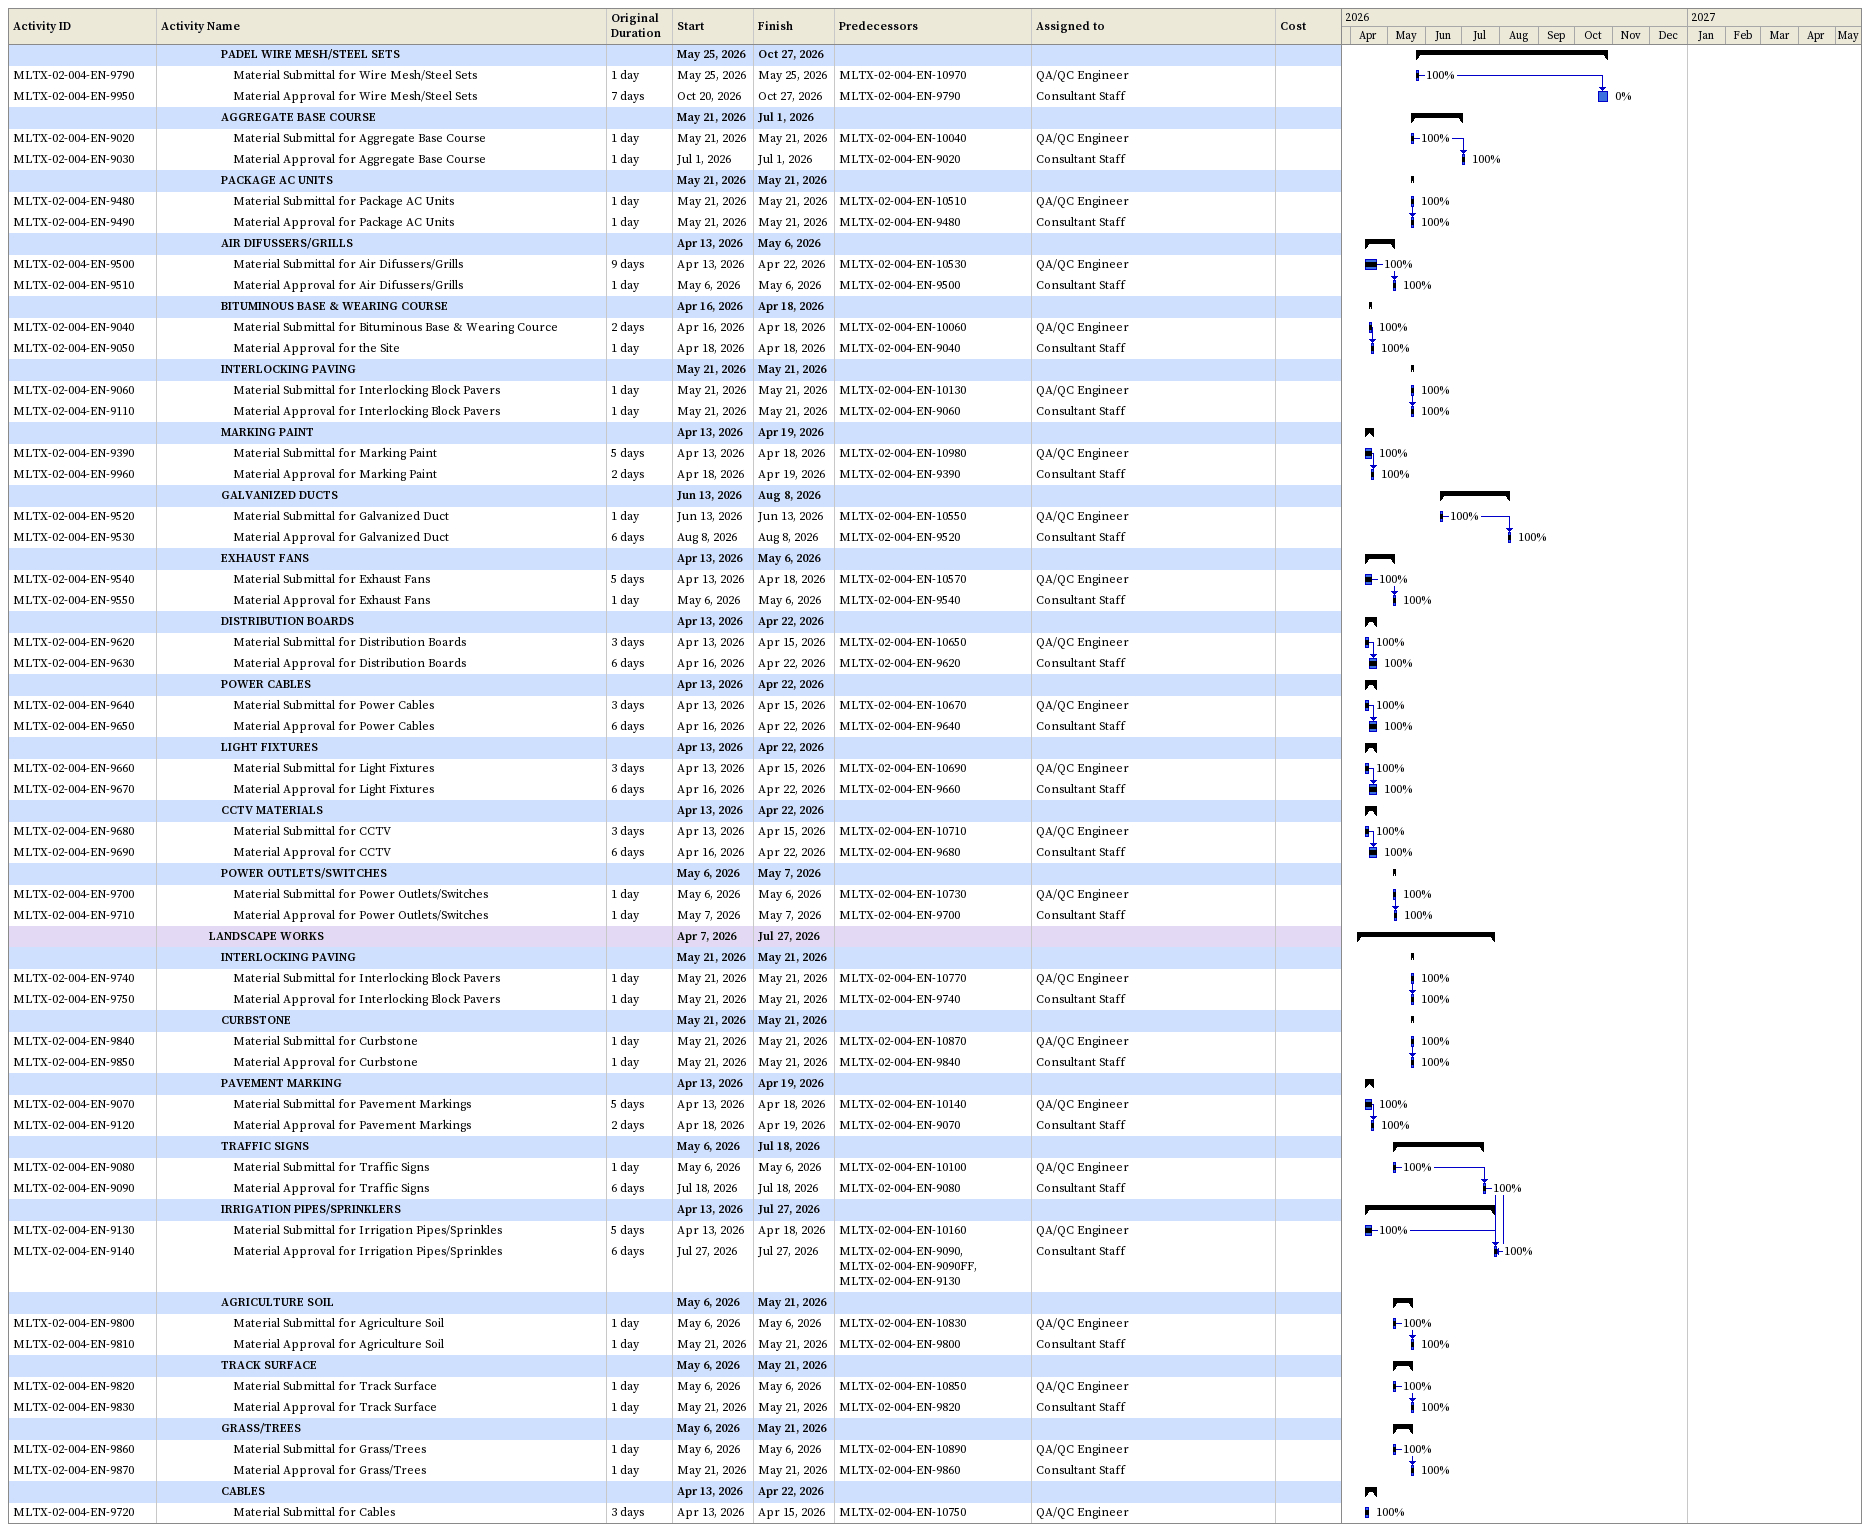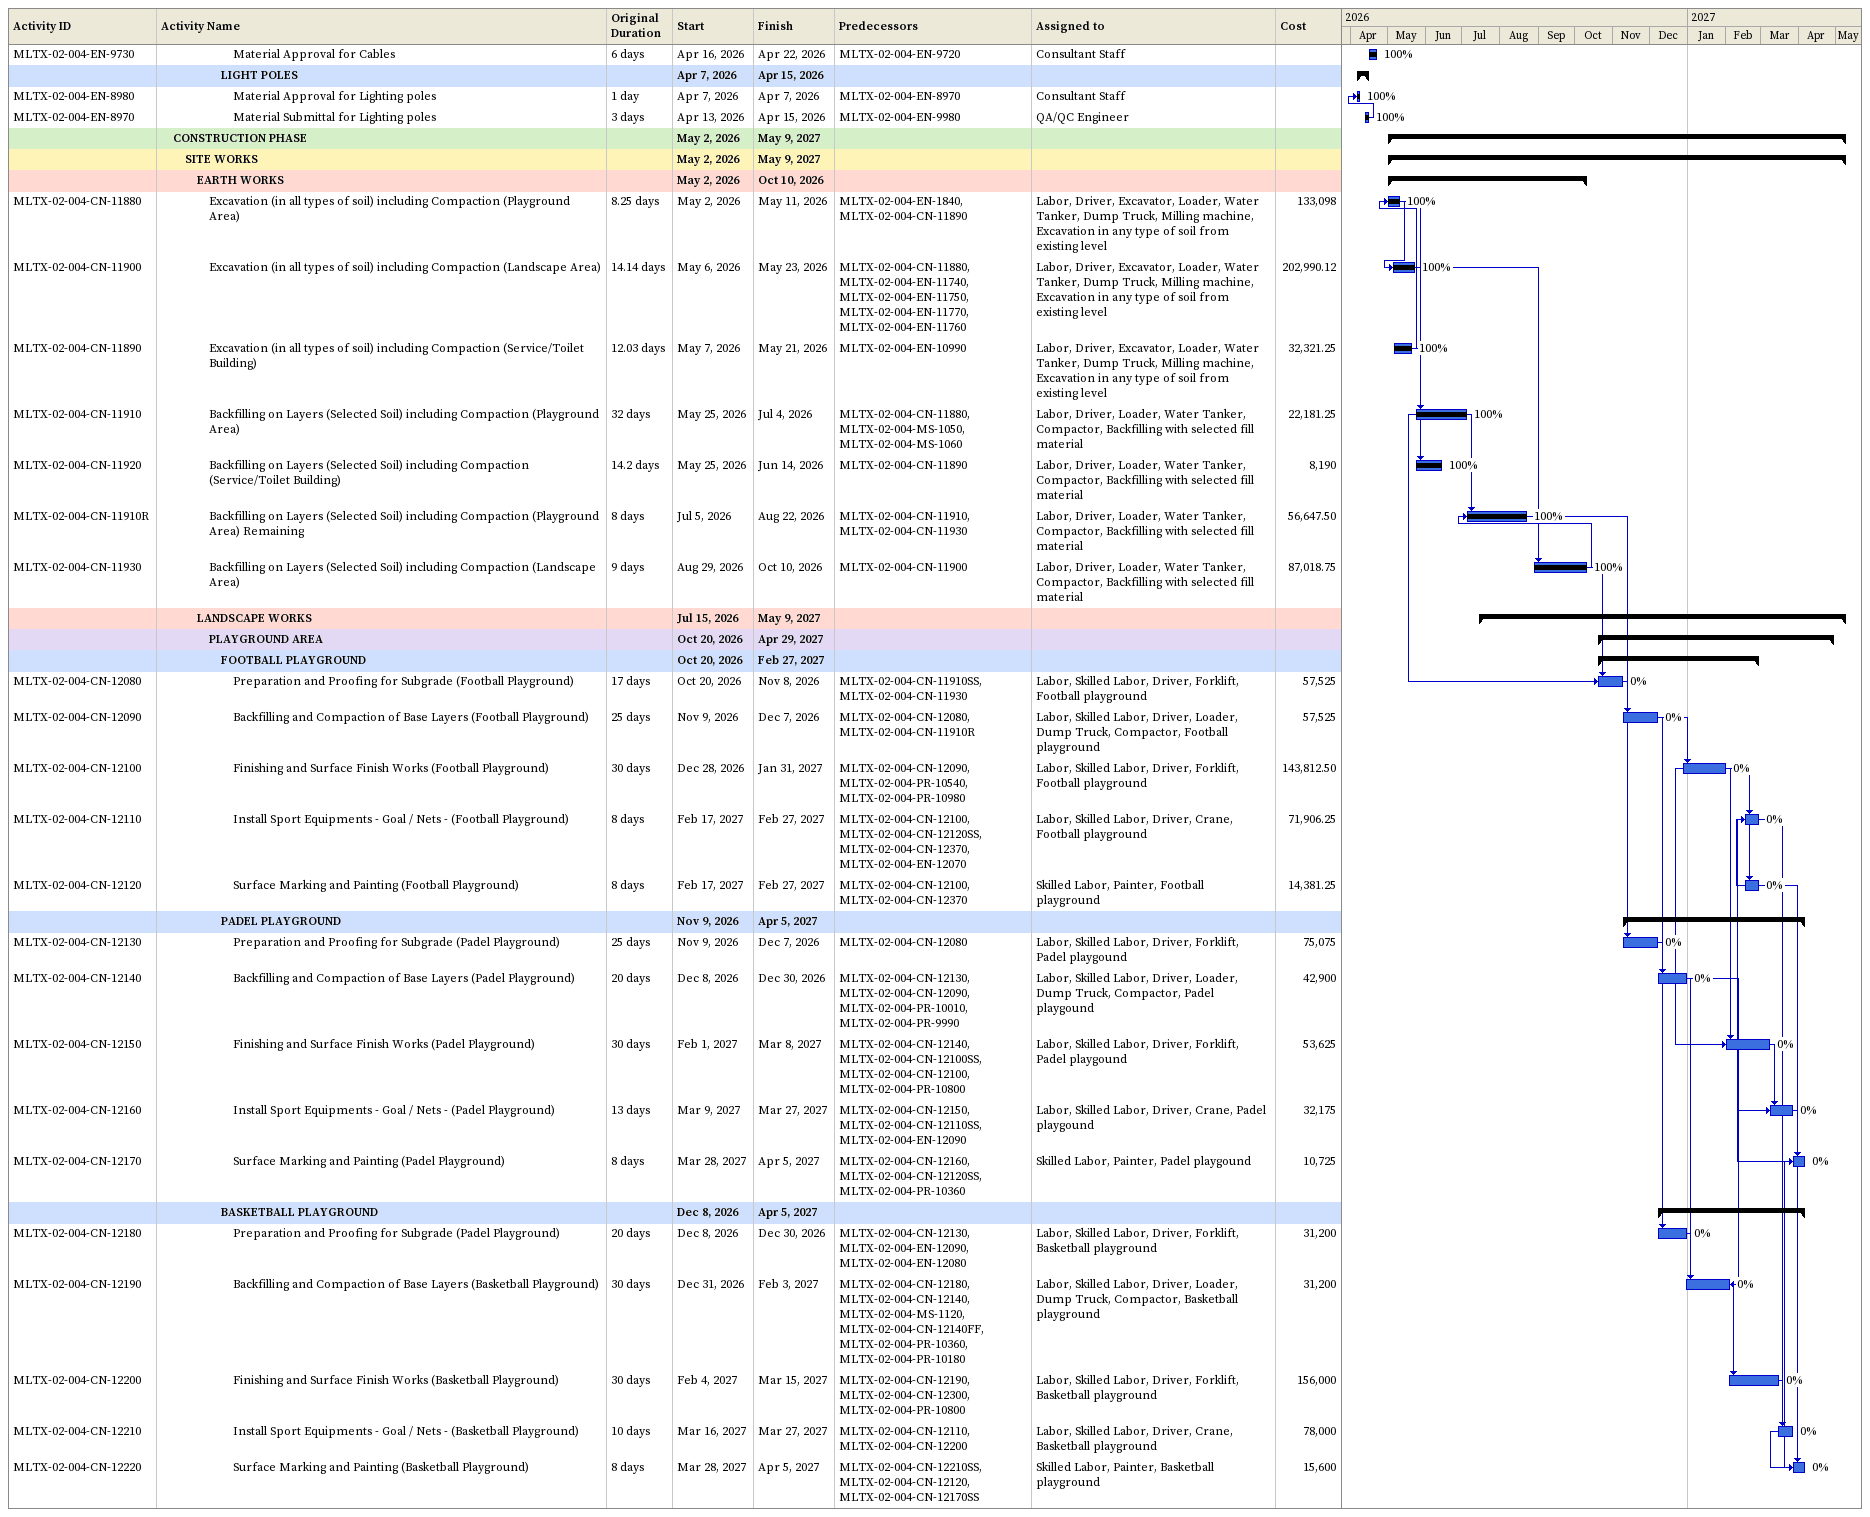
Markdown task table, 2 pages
| ID | Level | Task | Original duration | Start | Finish | Predecessors | Resources | % complete | Cost |
|---|---|---|---|---|---|---|---|---|---|
|  | 6 | **PADEL WIRE MESH/STEEL SETS** |  | 2026-05-25 | 2026-10-27 |  |  |  |  |
| MLTX-02-004-EN-9790 | 7 | Material Submittal for Wire Mesh/Steel Sets | 1d | 2026-05-25 | 2026-05-25 | MLTX-02-004-EN-10970 | QA/QC Engineer | 100 |  |
| MLTX-02-004-EN-9950 | 7 | Material Approval for Wire Mesh/Steel Sets | 7d | 2026-10-20 | 2026-10-27 | MLTX-02-004-EN-9790 | Consultant Staff | 0 |  |
|  | 6 | **AGGREGATE BASE COURSE** |  | 2026-05-21 | 2026-07-01 |  |  |  |  |
| MLTX-02-004-EN-9020 | 7 | Material Submittal for Aggregate Base Course | 1d | 2026-05-21 | 2026-05-21 | MLTX-02-004-EN-10040 | QA/QC Engineer | 100 |  |
| MLTX-02-004-EN-9030 | 7 | Material Approval for Aggregate Base Course | 1d | 2026-07-01 | 2026-07-01 | MLTX-02-004-EN-9020 | Consultant Staff | 100 |  |
|  | 6 | **PACKAGE AC UNITS** |  | 2026-05-21 | 2026-05-21 |  |  |  |  |
| MLTX-02-004-EN-9480 | 7 | Material Submittal for Package AC Units | 1d | 2026-05-21 | 2026-05-21 | MLTX-02-004-EN-10510 | QA/QC Engineer | 100 |  |
| MLTX-02-004-EN-9490 | 7 | Material Approval for Package AC Units | 1d | 2026-05-21 | 2026-05-21 | MLTX-02-004-EN-9480 | Consultant Staff | 100 |  |
|  | 6 | **AIR DIFUSSERS/GRILLS** |  | 2026-04-13 | 2026-05-06 |  |  |  |  |
| MLTX-02-004-EN-9500 | 7 | Material Submittal for Air Difussers/Grills | 9d | 2026-04-13 | 2026-04-22 | MLTX-02-004-EN-10530 | QA/QC Engineer | 100 |  |
| MLTX-02-004-EN-9510 | 7 | Material Approval for Air Difussers/Grills | 1d | 2026-05-06 | 2026-05-06 | MLTX-02-004-EN-9500 | Consultant Staff | 100 |  |
|  | 6 | **BITUMINOUS BASE & WEARING COURSE** |  | 2026-04-16 | 2026-04-18 |  |  |  |  |
| MLTX-02-004-EN-9040 | 7 | Material Submittal for Bituminous Base & Wearing Cource | 2d | 2026-04-16 | 2026-04-18 | MLTX-02-004-EN-10060 | QA/QC Engineer | 100 |  |
| MLTX-02-004-EN-9050 | 7 | Material Approval for the Site | 1d | 2026-04-18 | 2026-04-18 | MLTX-02-004-EN-9040 | Consultant Staff | 100 |  |
|  | 6 | **INTERLOCKING PAVING** |  | 2026-05-21 | 2026-05-21 |  |  |  |  |
| MLTX-02-004-EN-9060 | 7 | Material Submittal for Interlocking Block Pavers | 1d | 2026-05-21 | 2026-05-21 | MLTX-02-004-EN-10130 | QA/QC Engineer | 100 |  |
| MLTX-02-004-EN-9110 | 7 | Material Approval for Interlocking Block Pavers | 1d | 2026-05-21 | 2026-05-21 | MLTX-02-004-EN-9060 | Consultant Staff | 100 |  |
|  | 6 | **MARKING PAINT** |  | 2026-04-13 | 2026-04-19 |  |  |  |  |
| MLTX-02-004-EN-9390 | 7 | Material Submittal for Marking Paint | 5d | 2026-04-13 | 2026-04-18 | MLTX-02-004-EN-10980 | QA/QC Engineer | 100 |  |
| MLTX-02-004-EN-9960 | 7 | Material Approval for Marking Paint | 2d | 2026-04-18 | 2026-04-19 | MLTX-02-004-EN-9390 | Consultant Staff | 100 |  |
|  | 6 | **GALVANIZED DUCTS** |  | 2026-06-13 | 2026-08-08 |  |  |  |  |
| MLTX-02-004-EN-9520 | 7 | Material Submittal for Galvanized Duct | 1d | 2026-06-13 | 2026-06-13 | MLTX-02-004-EN-10550 | QA/QC Engineer | 100 |  |
| MLTX-02-004-EN-9530 | 7 | Material Approval for Galvanized Duct | 6d | 2026-08-08 | 2026-08-08 | MLTX-02-004-EN-9520 | Consultant Staff | 100 |  |
|  | 6 | **EXHAUST FANS** |  | 2026-04-13 | 2026-05-06 |  |  |  |  |
| MLTX-02-004-EN-9540 | 7 | Material Submittal for Exhaust Fans | 5d | 2026-04-13 | 2026-04-18 | MLTX-02-004-EN-10570 | QA/QC Engineer | 100 |  |
| MLTX-02-004-EN-9550 | 7 | Material Approval for Exhaust Fans | 1d | 2026-05-06 | 2026-05-06 | MLTX-02-004-EN-9540 | Consultant Staff | 100 |  |
|  | 6 | **DISTRIBUTION BOARDS** |  | 2026-04-13 | 2026-04-22 |  |  |  |  |
| MLTX-02-004-EN-9620 | 7 | Material Submittal for Distribution Boards | 3d | 2026-04-13 | 2026-04-15 | MLTX-02-004-EN-10650 | QA/QC Engineer | 100 |  |
| MLTX-02-004-EN-9630 | 7 | Material Approval for Distribution Boards | 6d | 2026-04-16 | 2026-04-22 | MLTX-02-004-EN-9620 | Consultant Staff | 100 |  |
|  | 6 | **POWER CABLES** |  | 2026-04-13 | 2026-04-22 |  |  |  |  |
| MLTX-02-004-EN-9640 | 7 | Material Submittal for Power Cables | 3d | 2026-04-13 | 2026-04-15 | MLTX-02-004-EN-10670 | QA/QC Engineer | 100 |  |
| MLTX-02-004-EN-9650 | 7 | Material Approval for Power Cables | 6d | 2026-04-16 | 2026-04-22 | MLTX-02-004-EN-9640 | Consultant Staff | 100 |  |
|  | 6 | **LIGHT FIXTURES** |  | 2026-04-13 | 2026-04-22 |  |  |  |  |
| MLTX-02-004-EN-9660 | 7 | Material Submittal for Light Fixtures | 3d | 2026-04-13 | 2026-04-15 | MLTX-02-004-EN-10690 | QA/QC Engineer | 100 |  |
| MLTX-02-004-EN-9670 | 7 | Material Approval for Light Fixtures | 6d | 2026-04-16 | 2026-04-22 | MLTX-02-004-EN-9660 | Consultant Staff | 100 |  |
|  | 6 | **CCTV MATERIALS** |  | 2026-04-13 | 2026-04-22 |  |  |  |  |
| MLTX-02-004-EN-9680 | 7 | Material Submittal for CCTV | 3d | 2026-04-13 | 2026-04-15 | MLTX-02-004-EN-10710 | QA/QC Engineer | 100 |  |
| MLTX-02-004-EN-9690 | 7 | Material Approval for CCTV | 6d | 2026-04-16 | 2026-04-22 | MLTX-02-004-EN-9680 | Consultant Staff | 100 |  |
|  | 6 | **POWER OUTLETS/SWITCHES** |  | 2026-05-06 | 2026-05-07 |  |  |  |  |
| MLTX-02-004-EN-9700 | 7 | Material Submittal for Power Outlets/Switches | 1d | 2026-05-06 | 2026-05-06 | MLTX-02-004-EN-10730 | QA/QC Engineer | 100 |  |
| MLTX-02-004-EN-9710 | 7 | Material Approval for Power Outlets/Switches | 1d | 2026-05-07 | 2026-05-07 | MLTX-02-004-EN-9700 | Consultant Staff | 100 |  |
|  | 5 | **LANDSCAPE WORKS** |  | 2026-04-07 | 2026-07-27 |  |  |  |  |
|  | 6 | **INTERLOCKING PAVING** |  | 2026-05-21 | 2026-05-21 |  |  |  |  |
| MLTX-02-004-EN-9740 | 7 | Material Submittal for Interlocking Block Pavers | 1d | 2026-05-21 | 2026-05-21 | MLTX-02-004-EN-10770 | QA/QC Engineer | 100 |  |
| MLTX-02-004-EN-9750 | 7 | Material Approval for Interlocking Block Pavers | 1d | 2026-05-21 | 2026-05-21 | MLTX-02-004-EN-9740 | Consultant Staff | 100 |  |
|  | 6 | **CURBSTONE** |  | 2026-05-21 | 2026-05-21 |  |  |  |  |
| MLTX-02-004-EN-9840 | 7 | Material Submittal for Curbstone | 1d | 2026-05-21 | 2026-05-21 | MLTX-02-004-EN-10870 | QA/QC Engineer | 100 |  |
| MLTX-02-004-EN-9850 | 7 | Material Approval for Curbstone | 1d | 2026-05-21 | 2026-05-21 | MLTX-02-004-EN-9840 | Consultant Staff | 100 |  |
|  | 6 | **PAVEMENT MARKING** |  | 2026-04-13 | 2026-04-19 |  |  |  |  |
| MLTX-02-004-EN-9070 | 7 | Material Submittal for Pavement Markings | 5d | 2026-04-13 | 2026-04-18 | MLTX-02-004-EN-10140 | QA/QC Engineer | 100 |  |
| MLTX-02-004-EN-9120 | 7 | Material Approval for Pavement Markings | 2d | 2026-04-18 | 2026-04-19 | MLTX-02-004-EN-9070 | Consultant Staff | 100 |  |
|  | 6 | **TRAFFIC SIGNS** |  | 2026-05-06 | 2026-07-18 |  |  |  |  |
| MLTX-02-004-EN-9080 | 7 | Material Submittal for Traffic Signs | 1d | 2026-05-06 | 2026-05-06 | MLTX-02-004-EN-10100 | QA/QC Engineer | 100 |  |
| MLTX-02-004-EN-9090 | 7 | Material Approval for Traffic Signs | 6d | 2026-07-18 | 2026-07-18 | MLTX-02-004-EN-9080 | Consultant Staff | 100 |  |
|  | 6 | **IRRIGATION PIPES/SPRINKLERS** |  | 2026-04-13 | 2026-07-27 |  |  |  |  |
| MLTX-02-004-EN-9130 | 7 | Material Submittal for Irrigation Pipes/Sprinkles | 5d | 2026-04-13 | 2026-04-18 | MLTX-02-004-EN-10160 | QA/QC Engineer | 100 |  |
| MLTX-02-004-EN-9140 | 7 | Material Approval for Irrigation Pipes/Sprinkles | 6d | 2026-07-27 | 2026-07-27 | MLTX-02-004-EN-9090, MLTX-02-004-EN-9090FF, MLTX-02-004-EN-9130 | Consultant Staff | 100 |  |
|  | 6 | **AGRICULTURE SOIL** |  | 2026-05-06 | 2026-05-21 |  |  |  |  |
| MLTX-02-004-EN-9800 | 7 | Material Submittal for Agriculture Soil | 1d | 2026-05-06 | 2026-05-06 | MLTX-02-004-EN-10830 | QA/QC Engineer | 100 |  |
| MLTX-02-004-EN-9810 | 7 | Material Approval for Agriculture Soil | 1d | 2026-05-21 | 2026-05-21 | MLTX-02-004-EN-9800 | Consultant Staff | 100 |  |
|  | 6 | **TRACK SURFACE** |  | 2026-05-06 | 2026-05-21 |  |  |  |  |
| MLTX-02-004-EN-9820 | 7 | Material Submittal for Track Surface | 1d | 2026-05-06 | 2026-05-06 | MLTX-02-004-EN-10850 | QA/QC Engineer | 100 |  |
| MLTX-02-004-EN-9830 | 7 | Material Approval for Track Surface | 1d | 2026-05-21 | 2026-05-21 | MLTX-02-004-EN-9820 | Consultant Staff | 100 |  |
|  | 6 | **GRASS/TREES** |  | 2026-05-06 | 2026-05-21 |  |  |  |  |
| MLTX-02-004-EN-9860 | 7 | Material Submittal for Grass/Trees | 1d | 2026-05-06 | 2026-05-06 | MLTX-02-004-EN-10890 | QA/QC Engineer | 100 |  |
| MLTX-02-004-EN-9870 | 7 | Material Approval for Grass/Trees | 1d | 2026-05-21 | 2026-05-21 | MLTX-02-004-EN-9860 | Consultant Staff | 100 |  |
|  | 6 | **CABLES** |  | 2026-04-13 | 2026-04-22 |  |  |  |  |
| MLTX-02-004-EN-9720 | 7 | Material Submittal for Cables | 3d | 2026-04-13 | 2026-04-15 | MLTX-02-004-EN-10750 | QA/QC Engineer | 100 |  |
| MLTX-02-004-EN-9730 | 7 | Material Approval for Cables | 6d | 2026-04-16 | 2026-04-22 | MLTX-02-004-EN-9720 | Consultant Staff | 100 |  |
|  | 6 | **LIGHT POLES** |  | 2026-04-07 | 2026-04-15 |  |  |  |  |
| MLTX-02-004-EN-8980 | 7 | Material Approval for Lighting poles | 1d | 2026-04-07 | 2026-04-07 | MLTX-02-004-EN-8970 | Consultant Staff | 100 |  |
| MLTX-02-004-EN-8970 | 7 | Material Submittal for Lighting poles | 3d | 2026-04-13 | 2026-04-15 | MLTX-02-004-EN-9980 | QA/QC Engineer | 100 |  |
|  | 2 | **CONSTRUCTION PHASE** |  | 2026-05-02 | 2027-05-09 |  |  |  |  |
|  | 3 | **SITE WORKS** |  | 2026-05-02 | 2027-05-09 |  |  |  |  |
|  | 4 | **EARTH WORKS** |  | 2026-05-02 | 2026-10-10 |  |  |  |  |
| MLTX-02-004-CN-11880 | 5 | Excavation (in all types of soil) including Compaction (Playground Area) | 8.25d | 2026-05-02 | 2026-05-11 | MLTX-02-004-EN-1840, MLTX-02-004-CN-11890 | Labor, Driver, Excavator, Loader, Water Tanker, Dump Truck, Milling machine, Excavation in any type of soil from existing level | 100 | 133098 |
| MLTX-02-004-CN-11900 | 5 | Excavation (in all types of soil) including Compaction (Landscape Area) | 14.14d | 2026-05-06 | 2026-05-23 | MLTX-02-004-CN-11880, MLTX-02-004-EN-11740, MLTX-02-004-EN-11750, MLTX-02-004-EN-11770, MLTX-02-004-EN-11760 | Labor, Driver, Excavator, Loader, Water Tanker, Dump Truck, Milling machine, Excavation in any type of soil from existing level | 100 | 202990.12 |
| MLTX-02-004-CN-11890 | 5 | Excavation (in all types of soil) including Compaction (Service/Toilet Building) | 12.03d | 2026-05-07 | 2026-05-21 | MLTX-02-004-EN-10990 | Labor, Driver, Excavator, Loader, Water Tanker, Dump Truck, Milling machine, Excavation in any type of soil from existing level | 100 | 32321.25 |
| MLTX-02-004-CN-11910 | 5 | Backfilling on Layers (Selected Soil) including Compaction (Playground Area) | 32d | 2026-05-25 | 2026-07-04 | MLTX-02-004-CN-11880, MLTX-02-004-MS-1050, MLTX-02-004-MS-1060 | Labor, Driver, Loader, Water Tanker, Compactor, Backfilling with selected fill material | 100 | 22181.25 |
| MLTX-02-004-CN-11920 | 5 | Backfilling on Layers (Selected Soil) including Compaction (Service/Toilet Building) | 14.2d | 2026-05-25 | 2026-06-14 | MLTX-02-004-CN-11890 | Labor, Driver, Loader, Water Tanker, Compactor, Backfilling with selected fill material | 100 | 8190 |
| MLTX-02-004-CN-11910R | 5 | Backfilling on Layers (Selected Soil) including Compaction (Playground Area) Remaining | 8d | 2026-07-05 | 2026-08-22 | MLTX-02-004-CN-11910, MLTX-02-004-CN-11930 | Labor, Driver, Loader, Water Tanker, Compactor, Backfilling with selected fill material | 100 | 56647.50 |
| MLTX-02-004-CN-11930 | 5 | Backfilling on Layers (Selected Soil) including Compaction (Landscape Area) | 9d | 2026-08-29 | 2026-10-10 | MLTX-02-004-CN-11900 | Labor, Driver, Loader, Water Tanker, Compactor, Backfilling with selected fill material | 100 | 87018.75 |
|  | 4 | **LANDSCAPE WORKS** |  | 2026-07-15 | 2027-05-09 |  |  |  |  |
|  | 5 | **PLAYGROUND AREA** |  | 2026-10-20 | 2027-04-29 |  |  |  |  |
|  | 6 | **FOOTBALL PLAYGROUND** |  | 2026-10-20 | 2027-02-27 |  |  |  |  |
| MLTX-02-004-CN-12080 | 7 | Preparation and Proofing for Subgrade (Football Playground) | 17d | 2026-10-20 | 2026-11-08 | MLTX-02-004-CN-11910SS, MLTX-02-004-CN-11930 | Labor, Skilled Labor, Driver, Forklift, Football playground | 0 | 57525 |
| MLTX-02-004-CN-12090 | 7 | Backfilling and Compaction of Base Layers (Football Playground) | 25d | 2026-11-09 | 2026-12-07 | MLTX-02-004-CN-12080, MLTX-02-004-CN-11910R | Labor, Skilled Labor, Driver, Loader, Dump Truck, Compactor, Football playground | 0 | 57525 |
| MLTX-02-004-CN-12100 | 7 | Finishing and Surface Finish Works (Football Playground) | 30d | 2026-12-28 | 2027-01-31 | MLTX-02-004-CN-12090, MLTX-02-004-PR-10540, MLTX-02-004-PR-10980 | Labor, Skilled Labor, Driver, Forklift, Football playground | 0 | 143812.50 |
| MLTX-02-004-CN-12110 | 7 | Install Sport Equipments - Goal / Nets - (Football Playground) | 8d | 2027-02-17 | 2027-02-27 | MLTX-02-004-CN-12100, MLTX-02-004-CN-12120SS, MLTX-02-004-CN-12370, MLTX-02-004-EN-12070 | Labor, Skilled Labor, Driver, Crane, Football playground | 0 | 71906.25 |
| MLTX-02-004-CN-12120 | 7 | Surface Marking and Painting (Football Playground) | 8d | 2027-02-17 | 2027-02-27 | MLTX-02-004-CN-12100, MLTX-02-004-CN-12370 | Skilled Labor, Painter, Football playground | 0 | 14381.25 |
|  | 6 | **PADEL PLAYGROUND** |  | 2026-11-09 | 2027-04-05 |  |  |  |  |
| MLTX-02-004-CN-12130 | 7 | Preparation and Proofing for Subgrade (Padel Playground) | 25d | 2026-11-09 | 2026-12-07 | MLTX-02-004-CN-12080 | Labor, Skilled Labor, Driver, Forklift, Padel playgound | 0 | 75075 |
| MLTX-02-004-CN-12140 | 7 | Backfilling and Compaction of Base Layers (Padel Playground) | 20d | 2026-12-08 | 2026-12-30 | MLTX-02-004-CN-12130, MLTX-02-004-CN-12090, MLTX-02-004-PR-10010, MLTX-02-004-PR-9990 | Labor, Skilled Labor, Driver, Loader, Dump Truck, Compactor, Padel playgound | 0 | 42900 |
| MLTX-02-004-CN-12150 | 7 | Finishing and Surface Finish Works (Padel Playground) | 30d | 2027-02-01 | 2027-03-08 | MLTX-02-004-CN-12140, MLTX-02-004-CN-12100SS, MLTX-02-004-CN-12100, MLTX-02-004-PR-10800 | Labor, Skilled Labor, Driver, Forklift, Padel playgound | 0 | 53625 |
| MLTX-02-004-CN-12160 | 7 | Install Sport Equipments - Goal / Nets - (Padel Playground) | 13d | 2027-03-09 | 2027-03-27 | MLTX-02-004-CN-12150, MLTX-02-004-CN-12110SS, MLTX-02-004-EN-12090 | Labor, Skilled Labor, Driver, Crane, Padel playgound | 0 | 32175 |
| MLTX-02-004-CN-12170 | 7 | Surface Marking and Painting (Padel Playground) | 8d | 2027-03-28 | 2027-04-05 | MLTX-02-004-CN-12160, MLTX-02-004-CN-12120SS, MLTX-02-004-PR-10360 | Skilled Labor, Painter, Padel playgound | 0 | 10725 |
|  | 6 | **BASKETBALL PLAYGROUND** |  | 2026-12-08 | 2027-04-05 |  |  |  |  |
| MLTX-02-004-CN-12180 | 7 | Preparation and Proofing for Subgrade (Padel Playground) | 20d | 2026-12-08 | 2026-12-30 | MLTX-02-004-CN-12130, MLTX-02-004-EN-12090, MLTX-02-004-EN-12080 | Labor, Skilled Labor, Driver, Forklift, Basketball playground | 0 | 31200 |
| MLTX-02-004-CN-12190 | 7 | Backfilling and Compaction of Base Layers (Basketball Playground) | 30d | 2026-12-31 | 2027-02-03 | MLTX-02-004-CN-12180, MLTX-02-004-CN-12140, MLTX-02-004-MS-1120, MLTX-02-004-CN-12140FF, MLTX-02-004-PR-10360, MLTX-02-004-PR-10180 | Labor, Skilled Labor, Driver, Loader, Dump Truck, Compactor, Basketball playground | 0 | 31200 |
| MLTX-02-004-CN-12200 | 7 | Finishing and Surface Finish Works (Basketball Playground) | 30d | 2027-02-04 | 2027-03-15 | MLTX-02-004-CN-12190, MLTX-02-004-CN-12300, MLTX-02-004-PR-10800 | Labor, Skilled Labor, Driver, Forklift, Basketball playground | 0 | 156000 |
| MLTX-02-004-CN-12210 | 7 | Install Sport Equipments - Goal / Nets - (Basketball Playground) | 10d | 2027-03-16 | 2027-03-27 | MLTX-02-004-CN-12110, MLTX-02-004-CN-12200 | Labor, Skilled Labor, Driver, Crane, Basketball playground | 0 | 78000 |
| MLTX-02-004-CN-12220 | 7 | Surface Marking and Painting (Basketball Playground) | 8d | 2027-03-28 | 2027-04-05 | MLTX-02-004-CN-12210SS, MLTX-02-004-CN-12120, MLTX-02-004-CN-12170SS | Skilled Labor, Painter, Basketball playground | 0 | 15600 |
